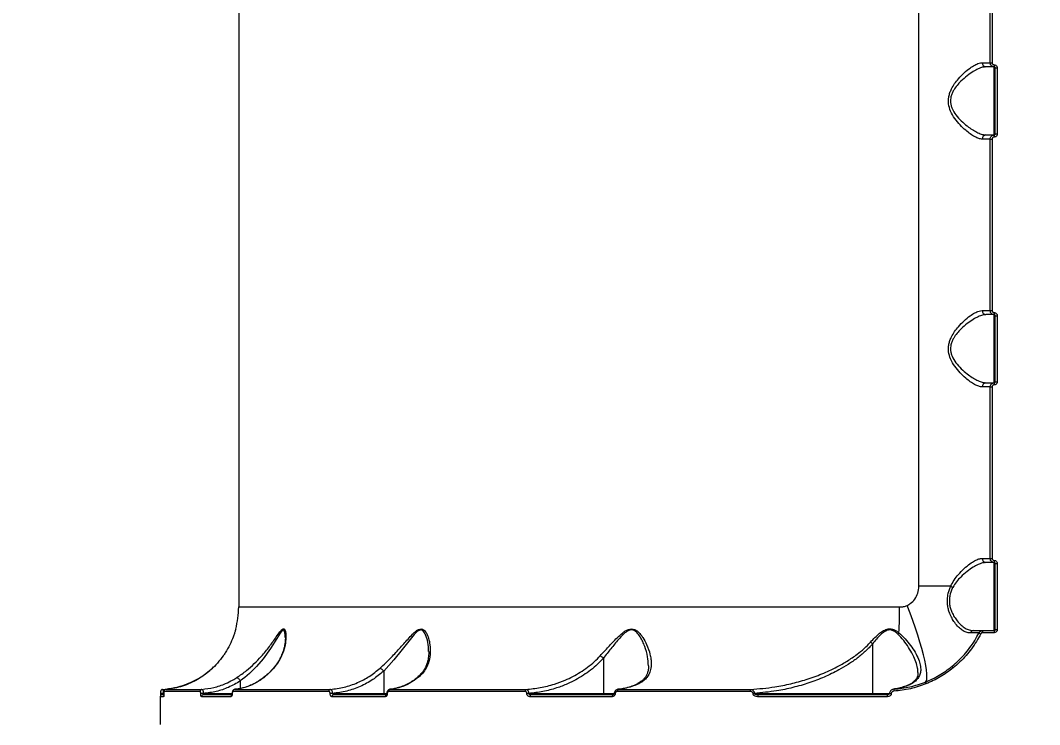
# Model space of a CAD drawing. Header units: millimetres. Extents: x -8422 to 28150, y -6982 to 5510.
# Drawn here: x -1076.4 to -582.7, y 506 to 847 of the extents above; entities that cross this region are included whole.
import ezdxf

# ---------------------------------------------------------------- set-up
doc = ezdxf.new("R2010")
doc.units = ezdxf.units.MM
for name, color, linetype in [('DIKOM_ОБЪЕКТ', 7, 'Continuous'), ('DIKOM_РАЗМЕР_ЗОНА', 7, 'Continuous'), ('DIKOM_РАЗМЕР_ОБЪЕКТА', 7, 'Continuous')]:
    doc.layers.add(name, color=color, linetype=linetype)
doc.styles.add('style1', font='arial.ttf', dxfattribs={"width": 0.8})
doc.dimstyles.new('1-50', dxfattribs={"dimtxt": 300, "dimasz": 200, "dimexe": 100, "dimexo": 0, "dimgap": 100, "dimtad": 1, "dimdec": 0, "dimtxsty": 'style1', "dimcen": 0, "dimclrd": 7, "dimclre": 7, "dimadec": 1, "dimazin": 2, "dimtfac": 1, "dimtdec": 0, "dimtmove": 1, "dimatfit": 3, "dimfxl": 0, "dimlwd": 25, "dimlwe": 18, "dimarcsym": 0})

# ---------------------------------------------------------------- blocks, each defined once
blk = doc.blocks.new('*D0')
at = {"layer": 'Defpoints', "color": 0, "transparency": 16777216}
for p in [(1363.27, 4015), (-6010.96, -2710.04), (-2661.52, -2710.04)]:
    blk.add_point(p, dxfattribs=at)
at = {"layer": 'DIKOM_РАЗМЕР_ОБЪЕКТА', "color": 7, "lineweight": 18, "transparency": 16777216}
for p, q in [((1363.27, 4015), (-6110.96, 4015)), ((-2661.52, -2710.04), (-6110.96, -2710.04))]:
    blk.add_line(p, q, dxfattribs=at)
at = {"layer": 'DIKOM_РАЗМЕР_ОБЪЕКТА', "color": 7, "lineweight": 25, "transparency": 16777216}
blk.add_line((-6010.96, 3815), (-6010.96, -2510.04), dxfattribs=at)
at = {"layer": 'DIKOM_РАЗМЕР_ОБЪЕКТА', "color": 7, "transparency": 16777216}
for points in [[(-6044.3, 3815), (-5977.63, 3815), (-6010.96, 4015)], [(-6044.3, -2510.04), (-5977.63, -2510.04), (-6010.96, -2710.04)]]:
    blk.add_solid(points, dxfattribs=at)
at = {"layer": 'DIKOM_РАЗМЕР_ОБЪЕКТА', "color": 0, "transparency": 16777216, "insert": (-6264.14, 652.48), "char_height": 300, "attachment_point": 5, "rotation": 90, "style": 'style1'}
blk.add_mtext('6700', dxfattribs=at)
blk = doc.blocks.new('*D1')
at = {"layer": 'Defpoints', "color": 0, "transparency": 16777216}
for p in [(-5348.28, 1737.01), (6047.45, 1360.22), (6047.45, -3315.33)]:
    blk.add_point(p, dxfattribs=at)
at = {"layer": 'DIKOM_РАЗМЕР_ОБЪЕКТА', "color": 7, "lineweight": 18, "transparency": 16777216}
for p, q in [((-5348.28, 1737.01), (-5348.28, -3415.33)), ((6047.45, 1360.22), (6047.45, -3415.33))]:
    blk.add_line(p, q, dxfattribs=at)
at = {"layer": 'DIKOM_РАЗМЕР_ОБЪЕКТА', "color": 7, "lineweight": 25, "transparency": 16777216}
blk.add_line((-5148.28, -3315.33), (5847.45, -3315.33), dxfattribs=at)
at = {"layer": 'DIKOM_РАЗМЕР_ОБЪЕКТА', "color": 7, "transparency": 16777216}
for points in [[(-5148.28, -3282), (-5148.28, -3348.67), (-5348.28, -3315.33)], [(5847.45, -3282), (5847.45, -3348.67), (6047.45, -3315.33)]]:
    blk.add_solid(points, dxfattribs=at)
at = {"layer": 'DIKOM_РАЗМЕР_ОБЪЕКТА', "color": 0, "transparency": 16777216, "insert": (349.59, -3062.16), "char_height": 300, "attachment_point": 5, "style": 'style1'}
blk.add_mtext('11400', dxfattribs=at)
blk = doc.blocks.new('*D2')
at = {"layer": 'Defpoints', "color": 0, "transparency": 16777216}
for p in [(8043.93, 833.91), (-7345.5, 649.01), (8043.93, -5007.33)]:
    blk.add_point(p, dxfattribs=at)
at = {"layer": 'DIKOM_РАЗМЕР_ЗОНА', "color": 7, "lineweight": 18, "transparency": 16777216}
for p, q in [((8043.93, 833.91), (8043.93, -5107.33)), ((-7345.5, 649.01), (-7345.5, -5107.33))]:
    blk.add_line(p, q, dxfattribs=at)
at = {"layer": 'DIKOM_РАЗМЕР_ЗОНА', "color": 7, "lineweight": 25, "transparency": 16777216}
blk.add_line((-7145.5, -5007.33), (7843.93, -5007.33), dxfattribs=at)
at = {"layer": 'DIKOM_РАЗМЕР_ЗОНА', "color": 7, "transparency": 16777216}
for points in [[(-7145.5, -4974), (-7145.5, -5040.67), (-7345.5, -5007.33)], [(7843.93, -4974), (7843.93, -5040.67), (8043.93, -5007.33)]]:
    blk.add_solid(points, dxfattribs=at)
at = {"layer": 'DIKOM_РАЗМЕР_ЗОНА', "color": 0, "transparency": 16777216, "insert": (349.22, -4754.16), "char_height": 300, "attachment_point": 5, "style": 'style1'}
blk.add_mtext('15400', dxfattribs=at)
blk = doc.blocks.new('*D3')
at = {"layer": 'Defpoints', "color": 0, "transparency": 16777216}
for p in [(620.22, 5510), (-7971.96, -4607.49), (-3279.17, -4607.49)]:
    blk.add_point(p, dxfattribs=at)
at = {"layer": 'DIKOM_РАЗМЕР_ЗОНА', "color": 7, "lineweight": 18, "transparency": 16777216}
for p, q in [((620.22, 5510), (-8071.96, 5510)), ((-3279.17, -4607.49), (-8071.96, -4607.49))]:
    blk.add_line(p, q, dxfattribs=at)
at = {"layer": 'DIKOM_РАЗМЕР_ЗОНА', "color": 7, "lineweight": 25, "transparency": 16777216}
blk.add_line((-7971.96, 5310), (-7971.96, -4407.49), dxfattribs=at)
at = {"layer": 'DIKOM_РАЗМЕР_ЗОНА', "color": 7, "transparency": 16777216}
for points in [[(-8005.3, 5310), (-7938.63, 5310), (-7971.96, 5510)], [(-8005.3, -4407.49), (-7938.63, -4407.49), (-7971.96, -4607.49)]]:
    blk.add_solid(points, dxfattribs=at)
at = {"layer": 'DIKOM_РАЗМЕР_ЗОНА', "color": 0, "transparency": 16777216, "insert": (-8225.14, 451.25), "char_height": 300, "attachment_point": 5, "rotation": 90, "style": 'style1'}
blk.add_mtext('10100', dxfattribs=at)

msp = doc.modelspace()

# ---------------------------------------------------------------- linework, layer by layer
at = {"layer": 'DIKOM_ОБЪЕКТ', "color": 7, "linetype": 'Continuous', "lineweight": 15}
for p, q in [((-970.67, 995.01), (-970.67, 562.95)), ((-641.17, 573), (-641.17, 966.99)), ((-606.67, 826.5), (-606.67, 958.36)), ((-605.71, 958.36), (-605.71, 826.5)), ((-610.53, 826.5), (-606.67, 826.5)), ((-604.67, 824.5), (-608.72, 824.5)), ((-606.67, 826.5), (-605.71, 826.5)), ((-604.67, 791.5), (-604.67, 824.5)), ((-604.17, 824), (-603.2, 824)), ((-604.17, 792), (-604.17, 824)), ((-603.2, 824), (-603.2, 792)), ((-608.72, 791.5), (-604.67, 791.5)), ((-604.17, 792), (-603.2, 792)), ((-606.67, 789.5), (-610.53, 789.5)), ((-606.67, 789.5), (-605.71, 789.5)), ((-606.67, 706.5), (-606.67, 789.5)), ((-605.71, 789.5), (-605.71, 706.5)), ((-610.53, 706.5), (-606.67, 706.5)), ((-606.67, 706.5), (-605.71, 706.5)), ((-604.67, 704.5), (-608.72, 704.5)), ((-604.67, 671.5), (-604.67, 704.5)), ((-604.17, 704), (-603.2, 704)), ((-604.17, 672), (-604.17, 704)), ((-603.2, 704), (-603.2, 672)), ((-608.72, 671.5), (-604.67, 671.5)), ((-604.17, 672), (-603.2, 672)), ((-606.67, 669.5), (-610.53, 669.5)), ((-606.67, 669.5), (-605.71, 669.5)), ((-606.67, 586.5), (-606.67, 669.5)), ((-605.71, 669.5), (-605.71, 586.5)), ((-610.53, 586.5), (-606.67, 586.5)), ((-604.67, 584.5), (-608.72, 584.5)), ((-606.67, 586.5), (-605.71, 586.5)), ((-604.67, 551.5), (-604.67, 584.5)), ((-604.17, 584), (-603.2, 584)), ((-604.17, 552), (-604.17, 584)), ((-603.2, 584), (-603.2, 552)), ((-625.76, 573), (-641.17, 573)), ((-970.67, 562.95), (-650.52, 562.95)), ((-948.11, 548.13), (-948.11, 548.55)), ((-604.71, 550.5), (-610.33, 550.5)), ((-610.28, 551.5), (-604.67, 551.5)), ((-604.17, 552), (-603.2, 552)), ((-663.58, 545.11), (-663.58, 521)), ((-794.02, 538.16), (-794.02, 521)), ((-900.44, 531.89), (-900.44, 521)), ((-969.9, 527.11), (-969.9, 523.48)), ((-646.82, 524.9), (-646.84, 524.89)), ((-1008.67, 519.5), (-1008.67, 506)), ((-1007.07, 519.5), (-1008.67, 519.5)), ((-1008.5, 521.03), (-1008.5, 521)), ((-1007.16, 521.03), (-1008.5, 521.03)), ((-1007.16, 521), (-1008.5, 521)), ((-1007.67, 520.5), (-1007.06, 520.5)), ((-1006.99, 521.06), (-1007.16, 521.03)), ((-1007.16, 521.03), (-1007.16, 521)), ((-1007.16, 521), (-1006.91, 521)), ((-1006.91, 521.1), (-1006.91, 521)), ((-1006.91, 521.1), (-1006.91, 521)), ((-1006.91, 521.1), (-1006.91, 521.1)), ((-1006.91, 521), (-1006.91, 521)), ((-989.37, 522.06), (-1006.8, 522.06)), ((-1005.87, 523.06), (-988.48, 523.06)), ((-989.06, 521), (-989.06, 521.06)), ((-987.78, 521.06), (-989.06, 521.06)), ((-987.78, 521), (-989.06, 521)), ((-974.4, 519.5), (-988.61, 519.5)), ((-987.78, 521.06), (-987.78, 521)), ((-987.78, 521), (-973.86, 521)), ((-987.65, 520.5), (-974.03, 520.5)), ((-973.86, 521.08), (-973.86, 521)), ((-973.86, 521.08), (-973.86, 521.08)), ((-973.86, 521.08), (-973.78, 521.08)), ((-973.86, 521), (-973.78, 521)), ((-973.78, 521.08), (-973.78, 521)), ((-926.98, 522.06), (-973.37, 522.06)), ((-972.52, 523.06), (-926.23, 523.06)), ((-926.37, 521), (-926.37, 521.08)), ((-925.24, 521.08), (-926.37, 521.08)), ((-925.24, 521), (-926.37, 521)), ((-899.71, 519.5), (-925.43, 519.5)), ((-925.24, 521.08), (-925.24, 521)), ((-925.24, 521), (-900.44, 521)), ((-924.63, 520.5), (-898.97, 520.5)), ((-900.44, 521), (-898.99, 521)), ((-898.96, 521.06), (-898.96, 521)), ((-898.96, 521.06), (-898.7, 521.06)), ((-898.96, 521), (-898.7, 521)), ((-898.7, 521.06), (-898.7, 521)), ((-832.04, 522.06), (-898.02, 522.06)), ((-897.33, 523.06), (-831.5, 523.06)), ((-831.07, 521), (-831.07, 521.1)), ((-830.17, 521.1), (-831.07, 521.1)), ((-830.17, 521), (-831.07, 521)), ((-830.17, 521.1), (-830.17, 521)), ((-830.17, 521), (-794.02, 521)), ((-789.69, 519.5), (-829.55, 519.5)), ((-828.98, 520.5), (-789.21, 520.5)), ((-794.02, 521), (-788.8, 521)), ((-788.8, 521.03), (-788.8, 521)), ((-788.8, 521.03), (-788.27, 521.03)), ((-788.8, 521), (-788.27, 521)), ((-788.27, 521.03), (-788.27, 521)), ((-722.98, 522.06), (-787.3, 522.06)), ((-786.57, 523.12), (-787, 523.09)), ((-786.86, 523.06), (-722.68, 523.06)), ((-721.52, 521), (-721.52, 521.12)), ((-720.87, 521.12), (-721.52, 521.12)), ((-720.87, 521), (-721.52, 521)), ((-720.87, 521.12), (-720.87, 521)), ((-720.87, 521), (-663.58, 521)), ((-656.51, 519.5), (-719.18, 519.5)), ((-718.87, 520.5), (-656.35, 520.5)), ((-663.58, 521), (-655.4, 521)), ((-655.41, 521.09), (-655.41, 521)), ((-655.41, 521.09), (-654.57, 521.09)), ((-655.41, 521), (-654.57, 521)), ((-654.57, 521.09), (-654.57, 521))]:
    msp.add_line(p, q, dxfattribs=at)
at = {"layer": 'DIKOM_ОБЪЕКТ', "color": 7, "linetype": 'Continuous', "lineweight": 15, "flags": 128}
for points in [[(-638.05, 526.61), (-637.64, 527.08), (-637.37, 527.92), (-637.26, 529.12), (-637.31, 530.65), (-637.51, 532.51), (-637.86, 534.68), (-638.36, 537.13), (-639.01, 539.85), (-639.79, 542.8), (-640.71, 545.96), (-641.74, 549.3), (-642.89, 552.77), (-644.13, 556.36), (-645.47, 560.02), (-646.87, 563.71)], [(-948.11, 548.55), (-948.11, 549.66), (-948.47, 551.31), (-948.87, 551.79), (-949.41, 551.69), (-949.42, 551.69), (-949.61, 551.54), (-950.59, 550.33), (-952.19, 547.75), (-955.28, 542.81), (-958.89, 537.81), (-962.03, 534.15), (-965.49, 530.71), (-967.67, 528.84), (-969.9, 527.12), (-969.9, 527.12), (-969.9, 527.12)], [(-878.7, 541.44), (-878.7, 543.74), (-879.21, 546.95), (-880.26, 549.92), (-881.35, 551.4), (-882.32, 551.82), (-883.25, 551.64), (-883.51, 551.51), (-884.58, 550.72), (-885.61, 549.67), (-887.59, 547.27), (-891.43, 542.32), (-895.47, 537.34), (-897.92, 534.56), (-900.44, 531.89), (-900.44, 531.89), (-900.44, 531.89)], [(-646.49, 524.95), (-646.74, 524.92), (-646.82, 524.9)], [(-900.28, 520.5), (-900.31, 520.51), (-900.34, 520.54), (-900.37, 520.58), (-900.39, 520.65), (-900.41, 520.72), (-900.43, 520.81), (-900.43, 520.9), (-900.44, 521)], [(-828.98, 520.5), (-829.09, 520.48), (-829.2, 520.42), (-829.3, 520.33), (-829.39, 520.21), (-829.46, 520.06), (-829.51, 519.88), (-829.54, 519.7), (-829.55, 519.5)], [(-793.86, 520.5), (-793.89, 520.51), (-793.92, 520.54), (-793.95, 520.58), (-793.97, 520.65), (-793.99, 520.72), (-794.01, 520.81), (-794.02, 520.9), (-794.02, 521)], [(-789.21, 520.5), (-789.3, 520.48), (-789.39, 520.42), (-789.48, 520.33), (-789.55, 520.21), (-789.61, 520.06), (-789.65, 519.88), (-789.68, 519.7), (-789.69, 519.5)], [(-786.86, 523.06), (-786.95, 523.03), (-787.03, 522.96), (-787.11, 522.87), (-787.17, 522.74), (-787.23, 522.59), (-787.27, 522.43), (-787.29, 522.25), (-787.3, 522.06)], [(-718.87, 520.5), (-718.93, 520.48), (-718.99, 520.42), (-719.04, 520.33), (-719.09, 520.21), (-719.13, 520.06), (-719.16, 519.88), (-719.17, 519.7), (-719.18, 519.5)], [(-663.42, 520.5), (-663.45, 520.51), (-663.48, 520.54), (-663.51, 520.58), (-663.54, 520.65), (-663.56, 520.72), (-663.57, 520.81), (-663.58, 520.9), (-663.58, 521)]]:
    msp.add_lwpolyline(points, dxfattribs=at)
at = {"layer": 'DIKOM_ОБЪЕКТ', "color": 7, "linetype": 'Continuous', "lineweight": 15}
for centre, radius, start, end in [((-608.62, 826.41), 1.91, 177.2478, 266.949), ((-598.13, 825.25), 6.58, 177.8266, 186.5467), ((-608.62, 789.59), 1.91, 93.0459, 182.7538), ((-598.13, 790.75), 6.58, 173.4514, 182.1748), ((-608.62, 706.41), 1.91, 177.2477, 266.9526), ((-598.13, 705.25), 6.58, 177.8259, 186.5476), ((-608.62, 669.59), 1.91, 93.0475, 182.754), ((-598.13, 670.75), 6.58, 173.4524, 182.1741), ((-608.62, 586.41), 1.91, 177.246, 266.9525), ((-598.13, 585.25), 6.58, 177.8259, 186.5476), ((-621.81, 579.36), 7.49, 238.1477, 247.1635), ((-1010.67, 562.95), 40, 344.5152, 0), ((-886.89, 562.83), 236.38, 357.0035, 0.0294), ((-646.4, 546.3), 6.1, 136.7395, 144.3409), ((-614.71, 549.74), 1.76, 91.8315, 158.8598), ((-607.08, 558.64), 9.62, 238.8365, 244.5085), ((-605.45, 550.75), 4.89, 171.1722, 182.9223), ((-598.13, 550.75), 6.58, 173.4524, 182.1741), ((-669.56, 538.99), 8.56, 45.7134, 54.6005), ((-621.96, 535.85), 3.55, 207.4464, 222.8036), ((-635.68, 526.76), 2.38, 183.7667, 207.0847), ((-1007.67, 519.5), 1, 90, 180), ((-1006.07, 519.5), 1, 153.2379, 179.9982), ((-1005.8, 522.06), 0.998, 94.3371, 180.1145), ((-988.38, 522.08), 0.982, 95.6985, 181.1795), ((-987.63, 519.52), 0.977, 91.4362, 181.3675), ((-973.38, 519.51), 1.03, 127.7041, 180.6355), ((-972.4, 522.1), 0.968, 97.038, 182.1523), ((-926.05, 522.14), 0.937, 101.515, 184.8505), ((-924.52, 519.59), 0.918, 96.9712, 185.5826), ((-898.77, 519.6), 0.947, 110.9679, 185.9469), ((-897.1, 522.16), 0.925, 104.8077, 186.4093), ((-831.12, 522.21), 0.928, 114.1082, 189.2852), ((-721.83, 522.26), 1.16, 136.8651, 190.0326), ((-654.85, 519.74), 1.69, 153.3447, 188.3021), ((-651.34, 522.52), 1.97, 160.8707, 190.2027)]:
    msp.add_arc(centre, radius, start, end, dxfattribs=at)
for points, knots in [([(-610.53, 789.5), (-611.07, 789.56), (-612.18, 789.69), (-614.15, 790.61), (-616.28, 791.96), (-618.65, 793.83), (-621.23, 796.3), (-623.8, 799.37), (-625.84, 802.79), (-626.79, 805.9), (-626.92, 808.35), (-626.7, 810.22), (-626.18, 812.06), (-625.26, 814.17), (-623.88, 816.42), (-621.8, 819.06), (-619.23, 821.67), (-616.53, 823.88), (-614.1, 825.42), (-612.12, 826.33), (-611.02, 826.45), (-610.53, 826.5)], [0, 0, 0, 0, 0.054583, 0.111031, 0.165946, 0.222013, 0.289072, 0.35796, 0.422672, 0.477404, 0.50475, 0.533099, 0.562354, 0.592383, 0.639889, 0.688585, 0.759284, 0.832059, 0.890159, 0.949867, 1, 1, 1, 1]), ([(-608.72, 824.5), (-609.24, 824.45), (-610.38, 824.35), (-612.46, 823.55), (-614.97, 822.19), (-617.82, 820.22), (-620.49, 817.93), (-622.71, 815.55), (-624.16, 813.56), (-625.14, 811.65), (-625.8, 809.72), (-625.94, 807.99), (-625.75, 806.37), (-625.42, 805.08), (-624.48, 802.89), (-622.64, 800.3), (-619.96, 797.57), (-617.28, 795.39), (-614.78, 793.7), (-612.57, 792.51), (-610.48, 791.67), (-609.31, 791.56), (-608.72, 791.5)], [0, 0, 0, 0, 0.050715, 0.109914, 0.170724, 0.242652, 0.316473, 0.363749, 0.411987, 0.440046, 0.468858, 0.510099, 0.521086, 0.546818, 0.573408, 0.636934, 0.704611, 0.774149, 0.830251, 0.88733, 0.942879, 1, 1, 1, 1]), ([(-604.67, 824.5), (-604.82, 824.51), (-605.19, 824.53), (-605.75, 824.77), (-606.26, 825.23), (-606.6, 825.83), (-606.65, 826.28), (-606.67, 826.5)], [0, 0, 0, 0, 0.141713, 0.356402, 0.570933, 0.785464, 1, 1, 1, 1]), ([(-605.71, 826.5), (-605.7, 826.39), (-605.68, 826.16), (-605.5, 825.86), (-605.25, 825.64), (-604.97, 825.52), (-604.78, 825.5), (-604.71, 825.5)], [0, 0, 0, 0, 0.214239, 0.42857, 0.643168, 0.858081, 1, 1, 1, 1]), ([(-604.71, 825.5), (-604.59, 825.49), (-604.32, 825.47), (-603.89, 825.29), (-603.51, 824.96), (-603.25, 824.51), (-603.22, 824.17), (-603.2, 824)], [0, 0, 0, 0, 0.141849, 0.356725, 0.571326, 0.785723, 1, 1, 1, 1]), ([(-604.17, 824), (-604.17, 824.06), (-604.18, 824.17), (-604.27, 824.32), (-604.4, 824.43), (-604.54, 824.49), (-604.63, 824.5), (-604.67, 824.5)], [0, 0, 0, 0, 0.21402, 0.42818, 0.642752, 0.857913, 1, 1, 1, 1]), ([(-606.67, 789.5), (-606.66, 789.65), (-606.63, 790.02), (-606.39, 790.58), (-605.94, 791.09), (-605.34, 791.43), (-604.89, 791.48), (-604.67, 791.5)], [0, 0, 0, 0, 0.140749, 0.355439, 0.570287, 0.785166, 1, 1, 1, 1]), ([(-604.71, 790.5), (-604.82, 790.49), (-605.04, 790.47), (-605.34, 790.29), (-605.57, 790.04), (-605.69, 789.76), (-605.7, 789.57), (-605.71, 789.5)], [0, 0, 0, 0, 0.215145, 0.430172, 0.644957, 0.859493, 1, 1, 1, 1]), ([(-603.2, 792), (-603.21, 791.89), (-603.23, 791.61), (-603.41, 791.19), (-603.75, 790.81), (-604.2, 790.55), (-604.54, 790.52), (-604.71, 790.5)], [0, 0, 0, 0, 0.140641, 0.355114, 0.569885, 0.784884, 1, 1, 1, 1]), ([(-604.67, 791.5), (-604.61, 791.51), (-604.5, 791.52), (-604.35, 791.6), (-604.24, 791.73), (-604.18, 791.87), (-604.17, 791.96), (-604.17, 792)], [0, 0, 0, 0, 0.215476, 0.430685, 0.645385, 0.859617, 1, 1, 1, 1]), ([(-610.53, 669.5), (-611.07, 669.56), (-612.18, 669.69), (-614.15, 670.61), (-616.28, 671.96), (-618.65, 673.83), (-621.23, 676.3), (-623.8, 679.37), (-625.84, 682.79), (-626.79, 685.9), (-626.92, 688.35), (-626.7, 690.22), (-626.18, 692.06), (-625.26, 694.17), (-623.88, 696.42), (-621.8, 699.06), (-619.23, 701.67), (-616.53, 703.88), (-614.1, 705.42), (-612.12, 706.33), (-611.02, 706.45), (-610.53, 706.5)], [0, 0, 0, 0, 0.054583, 0.111031, 0.165947, 0.222013, 0.289072, 0.35796, 0.422673, 0.477403, 0.50475, 0.5331, 0.562354, 0.592382, 0.639889, 0.688584, 0.759283, 0.83206, 0.890159, 0.949867, 1, 1, 1, 1]), ([(-604.67, 704.5), (-604.82, 704.51), (-605.19, 704.53), (-605.75, 704.77), (-606.26, 705.23), (-606.6, 705.83), (-606.65, 706.28), (-606.67, 706.5)], [0, 0, 0, 0, 0.141718, 0.356406, 0.570956, 0.785476, 1, 1, 1, 1]), ([(-605.71, 706.5), (-605.7, 706.39), (-605.68, 706.16), (-605.5, 705.86), (-605.25, 705.64), (-604.97, 705.52), (-604.78, 705.5), (-604.71, 705.5)], [0, 0, 0, 0, 0.214208, 0.428578, 0.643157, 0.858077, 1, 1, 1, 1]), ([(-608.72, 704.5), (-609.24, 704.45), (-610.38, 704.35), (-612.46, 703.55), (-614.97, 702.19), (-617.82, 700.22), (-620.49, 697.93), (-622.71, 695.55), (-624.16, 693.56), (-625.14, 691.65), (-625.8, 689.72), (-625.94, 687.99), (-625.75, 686.37), (-625.42, 685.08), (-624.48, 682.89), (-622.64, 680.3), (-619.96, 677.57), (-617.28, 675.39), (-614.78, 673.7), (-612.57, 672.51), (-610.48, 671.68), (-609.31, 671.56), (-608.72, 671.5)], [0, 0, 0, 0, 0.050715, 0.109914, 0.170724, 0.242652, 0.316473, 0.363749, 0.411988, 0.440047, 0.468858, 0.5101, 0.521086, 0.546819, 0.573408, 0.636934, 0.704612, 0.774149, 0.830251, 0.88733, 0.942879, 1, 1, 1, 1]), ([(-604.71, 705.5), (-604.59, 705.49), (-604.32, 705.47), (-603.89, 705.29), (-603.51, 704.96), (-603.25, 704.51), (-603.22, 704.17), (-603.2, 704)], [0, 0, 0, 0, 0.141845, 0.356728, 0.571327, 0.7857, 1, 1, 1, 1]), ([(-604.17, 704), (-604.17, 704.06), (-604.18, 704.17), (-604.27, 704.32), (-604.4, 704.43), (-604.54, 704.49), (-604.63, 704.5), (-604.67, 704.5)], [0, 0, 0, 0, 0.214018, 0.428176, 0.642797, 0.857898, 1, 1, 1, 1]), ([(-606.67, 669.5), (-606.66, 669.65), (-606.63, 670.02), (-606.39, 670.58), (-605.94, 671.09), (-605.34, 671.43), (-604.89, 671.48), (-604.67, 671.5)], [0, 0, 0, 0, 0.140729, 0.355453, 0.570301, 0.78516, 1, 1, 1, 1]), ([(-603.2, 672), (-603.21, 671.89), (-603.23, 671.61), (-603.41, 671.19), (-603.75, 670.81), (-604.2, 670.55), (-604.54, 670.52), (-604.71, 670.5)], [0, 0, 0, 0, 0.140642, 0.355117, 0.56987, 0.784883, 1, 1, 1, 1]), ([(-604.67, 671.5), (-604.61, 671.51), (-604.5, 671.52), (-604.35, 671.6), (-604.24, 671.73), (-604.18, 671.87), (-604.17, 671.96), (-604.17, 672)], [0, 0, 0, 0, 0.215458, 0.430624, 0.645319, 0.859545, 1, 1, 1, 1]), ([(-604.71, 670.5), (-604.82, 670.49), (-605.04, 670.47), (-605.34, 670.29), (-605.57, 670.04), (-605.69, 669.76), (-605.7, 669.57), (-605.71, 669.5)], [0, 0, 0, 0, 0.215136, 0.430178, 0.644959, 0.859457, 1, 1, 1, 1]), ([(-625.76, 573), (-625.24, 574.02), (-624.19, 576.07), (-621.92, 578.92), (-619.3, 581.62), (-616.58, 583.84), (-614.16, 585.4), (-612.14, 586.33), (-611.04, 586.44), (-610.53, 586.5)], [0, 0, 0, 0, 0.128152, 0.256739, 0.426816, 0.596879, 0.73731, 0.877571, 1, 1, 1, 1]), ([(-608.72, 584.5), (-609.26, 584.45), (-610.41, 584.34), (-612.53, 583.52), (-615.05, 582.15), (-617.9, 580.17), (-620.63, 577.79), (-623.02, 575.25), (-624.15, 573.4), (-624.72, 572.46)], [0, 0, 0, 0, 0.12271, 0.262462, 0.406017, 0.574924, 0.748261, 0.872367, 1, 1, 1, 1]), ([(-604.67, 584.5), (-604.82, 584.51), (-605.19, 584.53), (-605.75, 584.77), (-606.26, 585.23), (-606.6, 585.83), (-606.65, 586.28), (-606.67, 586.5)], [0, 0, 0, 0, 0.141715, 0.356399, 0.570945, 0.785461, 1, 1, 1, 1]), ([(-605.71, 586.5), (-605.7, 586.39), (-605.68, 586.16), (-605.5, 585.86), (-605.25, 585.64), (-604.97, 585.52), (-604.78, 585.5), (-604.71, 585.5)], [0, 0, 0, 0, 0.214237, 0.4286, 0.64317, 0.858082, 1, 1, 1, 1]), ([(-604.71, 585.5), (-604.59, 585.49), (-604.32, 585.47), (-603.89, 585.29), (-603.51, 584.96), (-603.25, 584.51), (-603.22, 584.17), (-603.2, 584)], [0, 0, 0, 0, 0.141848, 0.356737, 0.571341, 0.78572, 1, 1, 1, 1]), ([(-604.17, 584), (-604.17, 584.06), (-604.18, 584.17), (-604.27, 584.32), (-604.4, 584.43), (-604.54, 584.49), (-604.63, 584.5), (-604.67, 584.5)], [0, 0, 0, 0, 0.213959, 0.428133, 0.64277, 0.857887, 1, 1, 1, 1]), ([(-646.87, 563.71), (-646.35, 563.98), (-644.9, 564.73), (-642.98, 566.73), (-641.46, 569.68), (-641.27, 571.89), (-641.17, 573)], [0, 0, 0, 0, 0.152964, 0.428373, 0.711436, 1, 1, 1, 1]), ([(-616.36, 550.38), (-616.97, 550.43), (-618.22, 550.56), (-620.13, 551.56), (-622.04, 553.14), (-623.73, 555.14), (-625.18, 557.43), (-626.22, 559.64), (-626.94, 561.89), (-627.35, 564.03), (-627.45, 566.31), (-627.15, 569.16), (-626.46, 571.41), (-625.85, 572.79), (-625.76, 573)], [0, 0, 0, 0, 0.108479, 0.220218, 0.327647, 0.438307, 0.523801, 0.611506, 0.674513, 0.739087, 0.802773, 0.868896, 0.979732, 1, 1, 1, 1]), ([(-624.72, 572.46), (-624.81, 572.26), (-625.44, 571.01), (-626.14, 569.02), (-626.46, 566.52), (-626.41, 565.11), (-626.23, 563.68), (-625.91, 562.24), (-625.15, 560.18), (-624.04, 558.11), (-622.53, 556), (-620.74, 554.12), (-618.76, 552.65), (-616.74, 551.69), (-615.43, 551.56), (-614.77, 551.5)], [0, 0, 0, 0, 0.020101, 0.128726, 0.185271, 0.244004, 0.254864, 0.316793, 0.38059, 0.46642, 0.55463, 0.663823, 0.776165, 0.886557, 1, 1, 1, 1]), ([(-650.52, 562.95), (-650.46, 562.95), (-649.82, 562.95), (-648.56, 563.08), (-647.44, 563.5), (-646.87, 563.71)], [0, 0, 0, 0, 0.046811, 0.514278, 1, 1, 1, 1]), ([(-972.12, 552.28), (-972.11, 552.29), (-972.11, 552.32), (-972.33, 551.46), (-972.74, 550.12), (-973.54, 547.79), (-974.9, 544.63), (-976.62, 541.53), (-977.82, 539.79), (-978.13, 539.34)], [0, 0, 0, 0, 0.062295, 0.162502, 0.281571, 0.401159, 0.656109, 0.91126, 1, 1, 1, 1]), ([(-971.55, 528.82), (-970.75, 529.36), (-969.16, 530.42), (-966.29, 532.63), (-963.06, 535.48), (-959.3, 539.36), (-955.71, 543.81), (-952.82, 547.92), (-950.87, 550.78), (-949.88, 551.92), (-949.24, 552.34), (-948.75, 552.42), (-948.18, 551.8), (-947.77, 550.03), (-947.75, 547.21), (-948.35, 543.39), (-949.73, 539.22), (-951.69, 535.73), (-953.23, 533.86), (-953.64, 533.37)], [0, 0, 0, 0, 0.044464, 0.088958, 0.163521, 0.238209, 0.336739, 0.435198, 0.493492, 0.532077, 0.540151, 0.566503, 0.592684, 0.638217, 0.708341, 0.77871, 0.872452, 0.966033, 1, 1, 1, 1]), ([(-948.05, 548.55), (-948.05, 548.2), (-948.05, 547.28), (-948.21, 545.55), (-948.62, 543.36), (-949.34, 540.93), (-950.32, 538.57), (-951.54, 536.39), (-952.72, 534.64), (-953.61, 533.64), (-953.94, 533.26)], [0, 0, 0, 0, 0.073938, 0.193308, 0.337124, 0.48912, 0.647769, 0.786934, 0.919402, 1, 1, 1, 1]), ([(-902.16, 533.37), (-901.25, 534.21), (-899.43, 535.88), (-896.1, 539.2), (-892.3, 543.33), (-888.76, 547.35), (-886.29, 550), (-884.78, 551.35), (-883.54, 552.17), (-882.25, 552.48), (-880.92, 551.95), (-879.64, 550.33), (-878.6, 547.78), (-877.87, 544.13), (-877.75, 539.94), (-878.62, 535.9), (-880.18, 532.68), (-881.82, 530.48), (-883.18, 529.29), (-883.7, 528.82)], [0, 0, 0, 0, 0.05679, 0.113618, 0.211835, 0.310026, 0.362024, 0.388776, 0.41539, 0.445792, 0.474154, 0.516854, 0.581, 0.645392, 0.742194, 0.838842, 0.900144, 0.961361, 1, 1, 1, 1]), ([(-795.52, 539.34), (-794.21, 540.78), (-791.55, 543.68), (-788, 547.46), (-785.26, 550.02), (-783.41, 551.38), (-781.92, 552.15), (-780.36, 552.46), (-778.75, 552.12), (-777.28, 551.12), (-775.97, 549.73), (-774.47, 547.62), (-772.76, 544.38), (-771.54, 540.83), (-770.94, 537.71), (-770.78, 535.23), (-771.04, 532.69), (-771.86, 530.36), (-773.2, 528.41), (-774.82, 526.92), (-776.23, 526.16), (-776.87, 525.82)], [0, 0, 0, 0, 0.091326, 0.184874, 0.239018, 0.266437, 0.294654, 0.321055, 0.347516, 0.383035, 0.418292, 0.453631, 0.526835, 0.625929, 0.677093, 0.728239, 0.790387, 0.85406, 0.904638, 0.956678, 1, 1, 1, 1]), ([(-772.22, 534.51), (-772.28, 535.95), (-772.41, 539), (-773.61, 542.98), (-774.9, 546.23), (-776.08, 548.51), (-777.48, 550.36), (-778.95, 551.57), (-780.4, 551.93), (-781.77, 551.61), (-783.02, 550.86), (-783.86, 550.15), (-785.1, 549.01), (-787.23, 546.67), (-790.43, 542.73), (-792.82, 539.68), (-794.02, 538.16)], [0, 0, 0, 0, 0.128954, 0.272152, 0.339268, 0.406422, 0.473, 0.520165, 0.554163, 0.588079, 0.622443, 0.65703, 0.662688, 0.737902, 0.868921, 1, 1, 1, 1]), ([(-664.6, 545.96), (-663.91, 546.7), (-662.54, 548.19), (-660.43, 550.09), (-658.29, 551.59), (-656.26, 552.39), (-654.24, 552.36), (-652.45, 551.68), (-651.39, 550.89), (-650.84, 550.47)], [0, 0, 0, 0, 0.184784, 0.369252, 0.509087, 0.652216, 0.750862, 0.870212, 1, 1, 1, 1]), ([(-651.35, 549.85), (-651.84, 550.28), (-652.75, 551.1), (-654.35, 551.83), (-656.07, 551.86), (-657.22, 551.37), (-658.47, 550.61), (-659.9, 549.42), (-661.76, 547.43), (-662.98, 545.89), (-663.58, 545.11)], [0, 0, 0, 0, 0.129797, 0.245123, 0.338462, 0.455785, 0.477231, 0.61772, 0.808689, 1, 1, 1, 1]), ([(-641.69, 531.26), (-641.7, 531.94), (-641.73, 533.55), (-642.56, 536.41), (-644.03, 539.78), (-646.09, 543.27), (-648.46, 546.72), (-650.38, 548.8), (-651.35, 549.85)], [0, 0, 0, 0, 0.12254, 0.288593, 0.47283, 0.661342, 0.829101, 1, 1, 1, 1]), ([(-650.84, 550.47), (-649.81, 549.5), (-647.72, 547.55), (-645.15, 544.29), (-642.92, 540.96), (-641.32, 537.78), (-640.4, 534.84), (-640.2, 532.34), (-640.64, 530.15), (-641.64, 528.3), (-643.28, 526.65), (-645.01, 525.59), (-646.21, 525.08), (-646.49, 524.95)], [0, 0, 0, 0, 0.102483, 0.207513, 0.319133, 0.433515, 0.532418, 0.633981, 0.717304, 0.802897, 0.886318, 0.972928, 1, 1, 1, 1]), ([(-625.11, 534.22), (-623.05, 536.06), (-619.93, 538.84), (-616.43, 543.23), (-614.04, 546.72), (-612.72, 549.19), (-612.06, 550.4)], [0, 0, 0, 0, 0.395168, 0.598673, 0.80218, 1, 1, 1, 1]), ([(-611.23, 549.95), (-611.9, 548.71), (-613.23, 546.23), (-615.62, 542.73), (-618.3, 539.4), (-621.26, 536.26), (-623.46, 534.38), (-624.57, 533.44)], [0, 0, 0, 0, 0.197682, 0.395385, 0.59309, 0.796545, 1, 1, 1, 1]), ([(-612.06, 550.4), (-612.16, 550.4), (-612.36, 550.4), (-613.76, 550.39), (-615.24, 550.38), (-616.11, 550.38), (-616.36, 550.38)], [0, 0, 0, 0, 0.336233, 0.682236, 0.908789, 1, 1, 1, 1]), ([(-614.77, 551.5), (-613.92, 551.5), (-612.18, 551.5), (-610.61, 551.5), (-610.39, 551.5), (-610.28, 551.5)], [0, 0, 0, 0, 0.317516, 0.653917, 1, 1, 1, 1]), ([(-612.06, 550.4), (-612.04, 550.46), (-611.9, 550.7), (-611.55, 551.09), (-610.96, 551.43), (-610.51, 551.48), (-610.28, 551.5)], [0, 0, 0, 0, 0.080634, 0.387072, 0.693561, 1, 1, 1, 1]), ([(-610.33, 550.5), (-610.45, 550.49), (-610.67, 550.47), (-610.97, 550.29), (-611.14, 550.1), (-611.21, 549.98), (-611.23, 549.95)], [0, 0, 0, 0, 0.306729, 0.613305, 0.919488, 1, 1, 1, 1]), ([(-603.2, 552), (-603.21, 551.89), (-603.23, 551.61), (-603.41, 551.19), (-603.75, 550.81), (-604.2, 550.55), (-604.54, 550.52), (-604.71, 550.5)], [0, 0, 0, 0, 0.140617, 0.355115, 0.569869, 0.784882, 1, 1, 1, 1]), ([(-604.67, 551.5), (-604.61, 551.51), (-604.5, 551.52), (-604.35, 551.6), (-604.24, 551.73), (-604.18, 551.87), (-604.17, 551.96), (-604.17, 552)], [0, 0, 0, 0, 0.215458, 0.430624, 0.645319, 0.859545, 1, 1, 1, 1]), ([(-722.68, 523.06), (-718.75, 523.37), (-712.22, 523.88), (-703.24, 525.69), (-695.64, 527.77), (-688.15, 530.46), (-681.54, 533.5), (-675.85, 536.72), (-671.46, 539.73), (-667.68, 542.79), (-665.63, 544.9), (-664.6, 545.96)], [0, 0, 0, 0, 0.186752, 0.30973, 0.432702, 0.558512, 0.684284, 0.77401, 0.864309, 0.931894, 1, 1, 1, 1]), ([(-663.58, 545.11), (-664.75, 543.86), (-667.1, 541.35), (-671.1, 538.07), (-675.37, 535.1), (-680.67, 531.98), (-687, 528.92), (-694.46, 526.09), (-702.17, 523.87), (-710.99, 522.01), (-717.27, 521.44), (-720.87, 521.12)], [0, 0, 0, 0, 0.079268, 0.158594, 0.24059, 0.322608, 0.447233, 0.571894, 0.699862, 0.827838, 1, 1, 1, 1]), ([(-978.13, 539.34), (-979.04, 538.14), (-980.88, 535.71), (-983.96, 532.66), (-987.2, 530.02), (-990.59, 527.82), (-994.15, 526), (-997.85, 524.58), (-1001.78, 523.53), (-1004.47, 523.22), (-1005.87, 523.06)], [0, 0, 0, 0, 0.123685, 0.248896, 0.368955, 0.490744, 0.612546, 0.738056, 0.863571, 1, 1, 1, 1]), ([(-878.61, 541.42), (-878.6, 541.23), (-878.56, 540.17), (-878.76, 538.33), (-879.25, 536.07), (-879.97, 534.1), (-880.91, 532.37), (-882.14, 530.75), (-883.27, 529.54), (-884.08, 528.92), (-884.28, 528.77)], [0, 0, 0, 0, 0.040483, 0.220155, 0.391132, 0.534155, 0.670332, 0.81441, 0.953262, 1, 1, 1, 1]), ([(-831.5, 523.06), (-829.19, 523.28), (-824.53, 523.73), (-818.18, 525.35), (-811.64, 527.76), (-806.27, 530.56), (-801.64, 533.74), (-798.39, 536.39), (-796.46, 538.38), (-795.52, 539.34)], [0, 0, 0, 0, 0.173875, 0.35014, 0.488061, 0.692276, 0.797116, 0.901939, 1, 1, 1, 1]), ([(-794.02, 538.16), (-794.97, 537.15), (-796.91, 535.09), (-800.16, 532.36), (-803.67, 529.85), (-807.41, 527.64), (-811.73, 525.52), (-817.01, 523.52), (-823.31, 521.85), (-827.88, 521.35), (-830.17, 521.1)], [0, 0, 0, 0, 0.09997, 0.203609, 0.307266, 0.413843, 0.520431, 0.660178, 0.828976, 1, 1, 1, 1]), ([(-795.52, 539.34), (-795.48, 539.32), (-795.32, 539.23), (-794.99, 539), (-794.51, 538.63), (-794.18, 538.32), (-794.02, 538.16)], [0, 0, 0, 0, 0.10745, 0.349466, 0.674746, 1, 1, 1, 1]), ([(-794.02, 538.16), (-794.02, 538.16), (-794.02, 538.16), (-794.02, 538.16), (-794.02, 538.16), (-794.02, 538.16)], [0, 0, 0, 0, 0.414928, 0.770021, 1, 1, 1, 1]), ([(-995.42, 525.82), (-994.83, 526.06), (-993.38, 526.65), (-991.05, 527.82), (-988.23, 529.49), (-985.39, 531.52), (-983.62, 533.17), (-982.79, 533.94)], [0, 0, 0, 0, 0.13095, 0.319205, 0.507581, 0.769406, 1, 1, 1, 1]), ([(-953.64, 533.37), (-954.89, 532.05), (-957.43, 529.37), (-961.31, 526.71), (-965.08, 524.83), (-968.65, 523.6), (-971.22, 523.24), (-972.52, 523.06)], [0, 0, 0, 0, 0.230865, 0.467175, 0.626568, 0.811992, 1, 1, 1, 1]), ([(-953.9, 533.21), (-954.56, 532.49), (-955.92, 531), (-958.16, 529.05), (-960.54, 527.32), (-963, 525.86), (-964.69, 525.13), (-965.51, 524.78)], [0, 0, 0, 0, 0.191869, 0.394111, 0.598202, 0.803909, 1, 1, 1, 1]), ([(-953.64, 533.37), (-953.68, 533.35), (-953.78, 533.32), (-953.85, 533.25), (-953.89, 533.2)], [0, 0, 0, 0, 0.393649, 1, 1, 1, 1]), ([(-926.23, 523.06), (-924.01, 523.33), (-919.51, 523.88), (-913.17, 526.1), (-907.25, 529.19), (-903.87, 531.96), (-902.16, 533.37)], [0, 0, 0, 0, 0.253607, 0.513976, 0.753973, 1, 1, 1, 1]), ([(-902.16, 533.37), (-902.12, 533.35), (-902.01, 533.31), (-901.76, 533.16), (-901.36, 532.85), (-900.88, 532.4), (-900.59, 532.06), (-900.44, 531.89)], [0, 0, 0, 0, 0.087305, 0.25361, 0.502419, 0.751203, 1, 1, 1, 1]), ([(-772.15, 534.53), (-772.16, 534.03), (-772.19, 532.87), (-772.53, 531.31), (-773.06, 529.88), (-773.81, 528.69), (-774.88, 527.57), (-776.12, 526.62), (-777.1, 526.11), (-777.54, 525.88)], [0, 0, 0, 0, 0.133246, 0.305595, 0.447635, 0.5938, 0.743248, 0.887246, 1, 1, 1, 1]), ([(-638.05, 526.61), (-635.78, 527.61), (-631.18, 529.65), (-627.15, 532.68), (-625.11, 534.22)], [0, 0, 0, 0, 0.494156, 1, 1, 1, 1]), ([(-624.57, 533.44), (-626.6, 531.91), (-630.72, 528.82), (-635.42, 526.73), (-637.8, 525.68)], [0, 0, 0, 0, 0.494177, 1, 1, 1, 1]), ([(-988.48, 523.06), (-986.55, 523.3), (-982.64, 523.79), (-977.67, 525.52), (-973.99, 527.31), (-972.22, 528.4), (-971.55, 528.82)], [0, 0, 0, 0, 0.324708, 0.657479, 0.869006, 1, 1, 1, 1]), ([(-971.55, 528.82), (-971.54, 528.82), (-971.48, 528.82), (-971.33, 528.78), (-971.05, 528.6), (-970.66, 528.21), (-970.25, 527.7), (-970.02, 527.31), (-969.9, 527.12)], [0, 0, 0, 0, 0.038088, 0.149194, 0.361894, 0.574598, 0.787296, 1, 1, 1, 1]), ([(-900.44, 531.89), (-902.17, 530.45), (-905.68, 527.53), (-911.74, 524.33), (-918.3, 521.98), (-922.91, 521.38), (-925.24, 521.08)], [0, 0, 0, 0, 0.241967, 0.490139, 0.741777, 1, 1, 1, 1]), ([(-900.44, 531.89), (-900.44, 531.89), (-900.44, 531.89), (-900.44, 531.89), (-900.44, 531.89), (-900.44, 531.89)], [0, 0, 0, 0, 0.376868, 0.868403, 1, 1, 1, 1]), ([(-884.23, 528.75), (-884.53, 528.5), (-885.58, 527.62), (-887.51, 526.39), (-889.98, 525.08), (-892.54, 524.08), (-895.03, 523.38), (-896.67, 523.18), (-897.43, 523.09)], [0, 0, 0, 0, 0.075739, 0.264264, 0.453968, 0.644427, 0.835167, 1, 1, 1, 1]), ([(-883.7, 528.82), (-885.05, 527.85), (-887.77, 525.87), (-891.8, 524.17), (-895.03, 523.33), (-896.74, 523.13), (-897.33, 523.06)], [0, 0, 0, 0, 0.318196, 0.643966, 0.875253, 1, 1, 1, 1]), ([(-883.7, 528.82), (-883.73, 528.82), (-883.83, 528.82), (-884.01, 528.8), (-884.11, 528.71), (-884.16, 528.67)], [0, 0, 0, 0, 0.143685, 0.562834, 1, 1, 1, 1]), ([(-641.66, 531.26), (-641.65, 531.09), (-641.62, 530.44), (-641.84, 529.47), (-642.3, 528.36), (-642.99, 527.4), (-643.91, 526.52), (-645.07, 525.74), (-646.07, 525.19), (-646.71, 524.95), (-646.85, 524.9)], [0, 0, 0, 0, 0.062289, 0.230815, 0.406272, 0.553417, 0.69227, 0.839983, 0.966874, 1, 1, 1, 1]), ([(-1007.54, 523.06), (-1005.62, 523.28), (-1001.84, 523.71), (-997.83, 524.89), (-995.75, 525.69), (-995.42, 525.82)], [0, 0, 0, 0, 0.466533, 0.91501, 1, 1, 1, 1]), ([(-995.42, 525.82), (-995.41, 525.82), (-995.35, 525.85), (-995.24, 525.85), (-995.12, 525.74), (-995.09, 525.72)], [0, 0, 0, 0, 0.09601, 0.775127, 1, 1, 1, 1]), ([(-969.9, 527.11), (-971.79, 526.02), (-975.48, 523.88), (-981.54, 521.84), (-985.68, 521.32), (-987.78, 521.06)], [0, 0, 0, 0, 0.340318, 0.666048, 1, 1, 1, 1]), ([(-965.51, 524.78), (-965.55, 524.76), (-966.46, 524.34), (-968.29, 523.81), (-970.6, 523.25), (-972.04, 523.13), (-972.56, 523.09)], [0, 0, 0, 0, 0.017828, 0.398343, 0.780803, 1, 1, 1, 1]), ([(-969.9, 527.12), (-969.9, 527.12), (-969.9, 527.12), (-969.9, 527.12), (-969.9, 527.11)], [0, 0, 0, 0, 0.614354, 1, 1, 1, 1]), ([(-776.87, 525.82), (-777.14, 525.69), (-778.85, 524.89), (-782.16, 523.71), (-785.28, 523.28), (-786.86, 523.06)], [0, 0, 0, 0, 0.084988, 0.533469, 1, 1, 1, 1]), ([(-777.4, 525.76), (-777.44, 525.74), (-778.34, 525.24), (-780.19, 524.53), (-782.96, 523.68), (-785.1, 523.23), (-786.31, 523.14), (-786.57, 523.12)], [0, 0, 0, 0, 0.011441, 0.310364, 0.611977, 0.915819, 1, 1, 1, 1]), ([(-776.87, 525.82), (-776.89, 525.82), (-777.05, 525.85), (-777.24, 525.85), (-777.37, 525.76), (-777.39, 525.74)], [0, 0, 0, 0, 0.103648, 0.836644, 1, 1, 1, 1]), ([(-646.84, 524.95), (-647.05, 524.86), (-648.16, 524.4), (-650.21, 523.79), (-652.18, 523.33), (-653.23, 523.23), (-653.36, 523.21)], [0, 0, 0, 0, 0.101122, 0.522002, 0.944155, 1, 1, 1, 1]), ([(-637.8, 525.68), (-640.28, 524.8), (-645.31, 523.02), (-650.6, 522.46), (-653.28, 522.17)], [0, 0, 0, 0, 0.493842, 1, 1, 1, 1]), ([(-653.2, 523.17), (-650.64, 523.44), (-645.47, 523.99), (-640.55, 525.73), (-638.05, 526.61)], [0, 0, 0, 0, 0.493846, 1, 1, 1, 1]), ([(-646.49, 524.95), (-647.47, 524.59), (-649.67, 523.76), (-651.94, 523.38), (-653.2, 523.17)], [0, 0, 0, 0, 0.445114, 1, 1, 1, 1]), ([(-1008.5, 521), (-1008.5, 520.99), (-1008.5, 520.81), (-1008.5, 520.47), (-1008.51, 520.13), (-1008.51, 520.02), (-1008.51, 520)], [0, 0, 0, 0, 0.035286, 0.477024, 0.926955, 1, 1, 1, 1]), ([(-1007.55, 523.05), (-1007.55, 523.05), (-1007.68, 523.07), (-1007.89, 522.98), (-1008.13, 522.82), (-1008.29, 522.64), (-1008.39, 522.47), (-1008.44, 522.32), (-1008.46, 522.21), (-1008.47, 522.13), (-1008.48, 521.99), (-1008.49, 521.76), (-1008.5, 521.38), (-1008.5, 521.14), (-1008.5, 521.03)], [0, 0, 0, 0, 0.005603, 0.125551, 0.221531, 0.302532, 0.371006, 0.426552, 0.466866, 0.503647, 0.564704, 0.752384, 0.888011, 1, 1, 1, 1]), ([(-1007.55, 523.05), (-1007.55, 523.05), (-1007.68, 523.07), (-1007.89, 522.98), (-1008.13, 522.82), (-1008.29, 522.64), (-1008.39, 522.47), (-1008.44, 522.32), (-1008.46, 522.21), (-1008.47, 522.13), (-1008.48, 521.99), (-1008.49, 521.76), (-1008.5, 521.38), (-1008.5, 521.14), (-1008.5, 521.03)], [0, 0, 0, 0, 0.005603, 0.125551, 0.221531, 0.302532, 0.371006, 0.426552, 0.466866, 0.503647, 0.564704, 0.752384, 0.888011, 1, 1, 1, 1]), ([(-1007.54, 523.06), (-1007.51, 523.04), (-1007.44, 523.01), (-1007.34, 522.72), (-1007.26, 522.26), (-1007.19, 521.68), (-1007.17, 521.25), (-1007.16, 521.03)], [0, 0, 0, 0, 0.184785, 0.398809, 0.601268, 0.799035, 1, 1, 1, 1]), ([(-1007.16, 521), (-1007.17, 520.96), (-1007.17, 520.9), (-1007.19, 520.8), (-1007.24, 520.69), (-1007.33, 520.58), (-1007.43, 520.51), (-1007.51, 520.5), (-1007.54, 520.5)], [0, 0, 0, 0, 0.127161, 0.16265, 0.340436, 0.545394, 0.783131, 1, 1, 1, 1]), ([(-1006.91, 521), (-1006.91, 520.93), (-1006.91, 520.69), (-1006.92, 520.29), (-1006.96, 519.88), (-1007.01, 519.57), (-1007.05, 519.52), (-1007.07, 519.5)], [0, 0, 0, 0, 0.079623, 0.275714, 0.470762, 0.710534, 1, 1, 1, 1]), ([(-1006.91, 520.91), (-1006.91, 520.84), (-1006.91, 520.65), (-1006.93, 520.34), (-1006.95, 520.05), (-1006.97, 519.89), (-1006.98, 519.88), (-1006.98, 519.88)], [0, 0, 0, 0, 0.121468, 0.36044, 0.619469, 0.871716, 1, 1, 1, 1]), ([(-1005.88, 523.06), (-1005.88, 523.06), (-1006, 523.07), (-1006.22, 522.98), (-1006.48, 522.82), (-1006.65, 522.62), (-1006.75, 522.43), (-1006.82, 522.23), (-1006.86, 522), (-1006.89, 521.68), (-1006.91, 521.32), (-1006.91, 521.13), (-1006.91, 521.07)], [0, 0, 0, 0, 0.000628, 0.130647, 0.23503, 0.32611, 0.409067, 0.491018, 0.606513, 0.797148, 0.933992, 1, 1, 1, 1]), ([(-1006.8, 522.06), (-1006.81, 522.04), (-1006.84, 522.02), (-1006.87, 521.81), (-1006.89, 521.55), (-1006.9, 521.3), (-1006.91, 521.15), (-1006.91, 521.1)], [0, 0, 0, 0, 0.302574, 0.534676, 0.725458, 0.917094, 1, 1, 1, 1]), ([(-989.06, 521.06), (-989.06, 521.13), (-989.07, 521.32), (-989.1, 521.6), (-989.17, 521.85), (-989.26, 522.03), (-989.33, 522.05), (-989.37, 522.06)], [0, 0, 0, 0, 0.142264, 0.357074, 0.571556, 0.785714, 1, 1, 1, 1]), ([(-988.61, 519.5), (-988.66, 519.52), (-988.76, 519.55), (-988.9, 519.81), (-989, 520.19), (-989.06, 520.61), (-989.06, 520.89), (-989.06, 521)], [0, 0, 0, 0, 0.215042, 0.429963, 0.644712, 0.859209, 1, 1, 1, 1]), ([(-988.48, 523.06), (-988.41, 523.04), (-988.27, 522.99), (-988.06, 522.65), (-987.9, 522.14), (-987.81, 521.58), (-987.79, 521.2), (-987.78, 521.06)], [0, 0, 0, 0, 0.214256, 0.428321, 0.64273, 0.857626, 1, 1, 1, 1]), ([(-987.78, 521), (-987.78, 520.96), (-987.78, 520.87), (-987.76, 520.73), (-987.73, 520.6), (-987.7, 520.52), (-987.67, 520.51), (-987.65, 520.5)], [0, 0, 0, 0, 0.140712, 0.355178, 0.569932, 0.784941, 1, 1, 1, 1]), ([(-973.78, 521), (-973.78, 520.91), (-973.79, 520.66), (-973.85, 520.24), (-973.99, 519.83), (-974.19, 519.55), (-974.33, 519.52), (-974.4, 519.5)], [0, 0, 0, 0, 0.108291, 0.320435, 0.543065, 0.771569, 1, 1, 1, 1]), ([(-973.86, 521), (-973.86, 520.94), (-973.86, 520.78), (-973.9, 520.56), (-973.94, 520.39), (-973.98, 520.29), (-973.98, 520.29), (-973.98, 520.29)], [0, 0, 0, 0, 0.162945, 0.42849, 0.654507, 0.845808, 1, 1, 1, 1]), ([(-972.56, 523.03), (-972.68, 523.02), (-972.93, 522.99), (-973.26, 522.77), (-973.54, 522.44), (-973.76, 521.97), (-973.87, 521.48), (-973.85, 521.16), (-973.84, 521.08)], [0, 0, 0, 0, 0.132897, 0.29151, 0.452908, 0.64794, 0.913683, 1, 1, 1, 1]), ([(-973.37, 522.06), (-973.42, 522.05), (-973.51, 522.03), (-973.64, 521.84), (-973.73, 521.58), (-973.77, 521.31), (-973.78, 521.14), (-973.78, 521.08)], [0, 0, 0, 0, 0.22883, 0.45785, 0.678517, 0.88835, 1, 1, 1, 1]), ([(-926.37, 521.08), (-926.38, 521.19), (-926.39, 521.4), (-926.49, 521.69), (-926.63, 521.91), (-926.81, 522.04), (-926.93, 522.05), (-926.98, 522.06)], [0, 0, 0, 0, 0.203978, 0.408008, 0.613526, 0.826535, 1, 1, 1, 1]), ([(-925.43, 519.5), (-925.51, 519.51), (-925.7, 519.53), (-925.97, 519.74), (-926.19, 520.08), (-926.34, 520.51), (-926.36, 520.84), (-926.37, 521)], [0, 0, 0, 0, 0.174173, 0.389575, 0.595803, 0.797869, 1, 1, 1, 1]), ([(-926.23, 523.06), (-926.15, 523.04), (-925.97, 523.01), (-925.7, 522.74), (-925.46, 522.3), (-925.29, 521.72), (-925.26, 521.29), (-925.24, 521.08)], [0, 0, 0, 0, 0.170035, 0.380807, 0.586693, 0.793107, 1, 1, 1, 1]), ([(-925.24, 521), (-925.24, 520.95), (-925.23, 520.9), (-925.19, 520.8), (-925.12, 520.69), (-924.97, 520.58), (-924.8, 520.51), (-924.68, 520.5), (-924.63, 520.5)], [0, 0, 0, 0, 0.144536, 0.175476, 0.362555, 0.571002, 0.804674, 1, 1, 1, 1]), ([(-898.7, 521), (-898.7, 520.89), (-898.71, 520.61), (-898.84, 520.19), (-899.06, 519.81), (-899.37, 519.55), (-899.6, 519.52), (-899.71, 519.5)], [0, 0, 0, 0, 0.140791, 0.355288, 0.570041, 0.784959, 1, 1, 1, 1]), ([(-898.96, 521), (-898.96, 520.94), (-898.96, 520.82), (-899.01, 520.65), (-899.06, 520.53), (-899.11, 520.47), (-899.11, 520.46), (-899.11, 520.46)], [0, 0, 0, 0, 0.182748, 0.409062, 0.611519, 0.80327, 1, 1, 1, 1]), ([(-897.42, 523.04), (-897.45, 523.04), (-897.67, 523.05), (-898.06, 522.86), (-898.5, 522.5), (-898.81, 521.96), (-898.97, 521.44), (-898.94, 521.13), (-898.94, 521.06)], [0, 0, 0, 0, 0.037291, 0.245556, 0.449197, 0.671193, 0.9223, 1, 1, 1, 1]), ([(-898.02, 522.06), (-898.09, 522.05), (-898.25, 522.03), (-898.45, 521.85), (-898.6, 521.6), (-898.68, 521.32), (-898.69, 521.13), (-898.7, 521.06)], [0, 0, 0, 0, 0.214296, 0.428444, 0.64293, 0.857737, 1, 1, 1, 1]), ([(-897.43, 523.09), (-897.55, 523.06), (-897.67, 523.04), (-897.79, 523.04), (-897.8, 523.04)], [0, 0, 0, 0, 0.967943, 1, 1, 1, 1]), ([(-831.07, 521.1), (-831.08, 521.2), (-831.1, 521.39), (-831.22, 521.64), (-831.41, 521.85), (-831.67, 522.01), (-831.89, 522.06), (-832.02, 522.06), (-832.04, 522.06)], [0, 0, 0, 0, 0.167322, 0.334461, 0.509124, 0.713067, 0.957733, 1, 1, 1, 1]), ([(-831.5, 523.06), (-831.48, 523.06), (-831.3, 523.05), (-831, 522.93), (-830.65, 522.6), (-830.4, 522.17), (-830.22, 521.66), (-830.19, 521.29), (-830.17, 521.1)], [0, 0, 0, 0, 0.039133, 0.268316, 0.466394, 0.643641, 0.819942, 1, 1, 1, 1]), ([(-829.55, 519.5), (-829.58, 519.5), (-829.79, 519.5), (-830.14, 519.59), (-830.56, 519.84), (-830.85, 520.17), (-831.04, 520.56), (-831.06, 520.85), (-831.07, 521)], [0, 0, 0, 0, 0.03924, 0.28724, 0.495197, 0.670997, 0.835291, 1, 1, 1, 1]), ([(-830.17, 521), (-830.17, 520.97), (-830.17, 520.92), (-830.11, 520.82), (-829.98, 520.71), (-829.75, 520.61), (-829.43, 520.53), (-829.16, 520.5), (-829, 520.5), (-828.98, 520.5)], [0, 0, 0, 0, 0.055265, 0.109815, 0.243681, 0.417561, 0.651779, 0.951856, 1, 1, 1, 1]), ([(-788.27, 521), (-788.28, 520.92), (-788.29, 520.68), (-788.42, 520.26), (-788.74, 519.84), (-789.19, 519.56), (-789.52, 519.52), (-789.69, 519.5)], [0, 0, 0, 0, 0.093142, 0.303891, 0.530216, 0.765192, 1, 1, 1, 1]), ([(-788.8, 521), (-788.8, 520.98), (-788.8, 520.91), (-788.83, 520.79), (-788.89, 520.68), (-788.98, 520.58), (-789.1, 520.51), (-789.17, 520.51), (-789.21, 520.51)], [0, 0, 0, 0, 0.067537, 0.185526, 0.324178, 0.501598, 0.74586, 1, 1, 1, 1]), ([(-786.98, 523.05), (-786.99, 523.05), (-787.25, 523.06), (-787.74, 522.87), (-788.33, 522.41), (-788.73, 521.76), (-788.77, 521.26), (-788.78, 521.03)], [0, 0, 0, 0, 0.015533, 0.261282, 0.513931, 0.770994, 1, 1, 1, 1]), ([(-787.3, 522.06), (-787.42, 522.05), (-787.65, 522.02), (-787.95, 521.82), (-788.17, 521.54), (-788.26, 521.25), (-788.27, 521.08), (-788.27, 521.03)], [0, 0, 0, 0, 0.233667, 0.467323, 0.695547, 0.908721, 1, 1, 1, 1]), ([(-721.52, 521.12), (-721.53, 521.2), (-721.55, 521.36), (-721.69, 521.6), (-721.97, 521.84), (-722.43, 522.02), (-722.79, 522.05), (-722.98, 522.06)], [0, 0, 0, 0, 0.12061, 0.240625, 0.416851, 0.694977, 1, 1, 1, 1]), ([(-722.68, 523.06), (-722.45, 523.02), (-721.99, 522.96), (-721.44, 522.54), (-721.1, 522.06), (-720.92, 521.59), (-720.89, 521.28), (-720.87, 521.12)], [0, 0, 0, 0, 0.270463, 0.533551, 0.718154, 0.855299, 1, 1, 1, 1]), ([(-719.18, 519.5), (-719.48, 519.52), (-720.07, 519.56), (-720.8, 519.87), (-721.25, 520.26), (-721.48, 520.63), (-721.51, 520.88), (-721.52, 521)], [0, 0, 0, 0, 0.304743, 0.58764, 0.766466, 0.882865, 1, 1, 1, 1]), ([(-720.87, 521), (-720.87, 520.98), (-720.87, 520.94), (-720.82, 520.88), (-720.68, 520.77), (-720.03, 520.54), (-719.39, 520.52), (-718.87, 520.5)], [0, 0, 0, 0, 0.023963, 0.053488, 0.107096, 0.279448, 1, 1, 1, 1]), ([(-654.57, 521), (-654.58, 520.89), (-654.6, 520.64), (-654.8, 520.25), (-655.19, 519.86), (-655.79, 519.56), (-656.26, 519.52), (-656.51, 519.5)], [0, 0, 0, 0, 0.120582, 0.278369, 0.47058, 0.720824, 1, 1, 1, 1]), ([(-655.43, 521.06), (-655.42, 521.04), (-655.41, 521.01), (-655.42, 520.96), (-655.44, 520.89), (-655.52, 520.78), (-655.72, 520.63), (-656.01, 520.52), (-656.25, 520.52), (-656.35, 520.52)], [0, 0, 0, 0, 0.041308, 0.075955, 0.12119, 0.22477, 0.421751, 0.731736, 1, 1, 1, 1]), ([(-653.35, 523.15), (-653.39, 523.14), (-653.74, 523.13), (-654.32, 522.88), (-654.96, 522.38), (-655.31, 521.77), (-655.45, 521.31), (-655.41, 521.1), (-655.41, 521.09)], [0, 0, 0, 0, 0.037459, 0.332083, 0.575108, 0.792387, 0.996421, 1, 1, 1, 1]), ([(-653.28, 522.17), (-653.44, 522.15), (-653.77, 522.1), (-654.17, 521.87), (-654.43, 521.58), (-654.56, 521.32), (-654.57, 521.16), (-654.57, 521.09)], [0, 0, 0, 0, 0.273454, 0.539303, 0.738663, 0.89891, 1, 1, 1, 1])]:
    msp.add_open_spline(points, degree=3, knots=knots, dxfattribs=at)

# ---------------------------------------------------------------- dimensions: what is measured, and where the dimension line sits
at = {"layer": 'DIKOM_РАЗМЕР_ЗОНА'}
dim = msp.add_linear_dim(base=(-7971.96, -4607.49), p1=(620.22, 5510), p2=(-3279.17, -4607.49), angle=90, text='10100', dimstyle='1-50', override={"dimscale": 1, "dimtix": 0, "dimtofl": 1, "dimtmove": 1, "dimatfit": 3}, dxfattribs=at)
dim.commit()
dim.dimension.update_dxf_attribs({"geometry": '*D3', "text_midpoint": (-8225.14, 451.25)})
dim = msp.add_linear_dim(base=(8043.93, -5007.33), p1=(-7345.5, 649.01), p2=(8043.93, 833.91), text='15400', dimstyle='1-50', override={"dimscale": 1, "dimtix": 0, "dimtofl": 1, "dimtmove": 1, "dimatfit": 3}, dxfattribs=at)
dim.commit()
dim.dimension.update_dxf_attribs({"geometry": '*D2', "text_midpoint": (349.22, -4754.16)})
at = {"layer": 'DIKOM_РАЗМЕР_ОБЪЕКТА'}
dim = msp.add_linear_dim(base=(-6010.96, -2710.04), p1=(1363.27, 4015), p2=(-2661.52, -2710.04), angle=90, text='6700', dimstyle='1-50', override={"dimscale": 1, "dimtix": 0, "dimtofl": 1, "dimtmove": 1, "dimatfit": 3}, dxfattribs=at)
dim.commit()
dim.dimension.update_dxf_attribs({"geometry": '*D0', "text_midpoint": (-6264.14, 652.48)})
dim = msp.add_linear_dim(base=(6047.45, -3315.33), p1=(-5348.28, 1737.01), p2=(6047.45, 1360.22), text='11400', dimstyle='1-50', override={"dimscale": 1, "dimtix": 0, "dimtofl": 1, "dimtmove": 1, "dimatfit": 3}, dxfattribs=at)
dim.commit()
dim.dimension.update_dxf_attribs({"geometry": '*D1', "text_midpoint": (349.59, -3062.16)})

doc.saveas('drawing.dxf')
